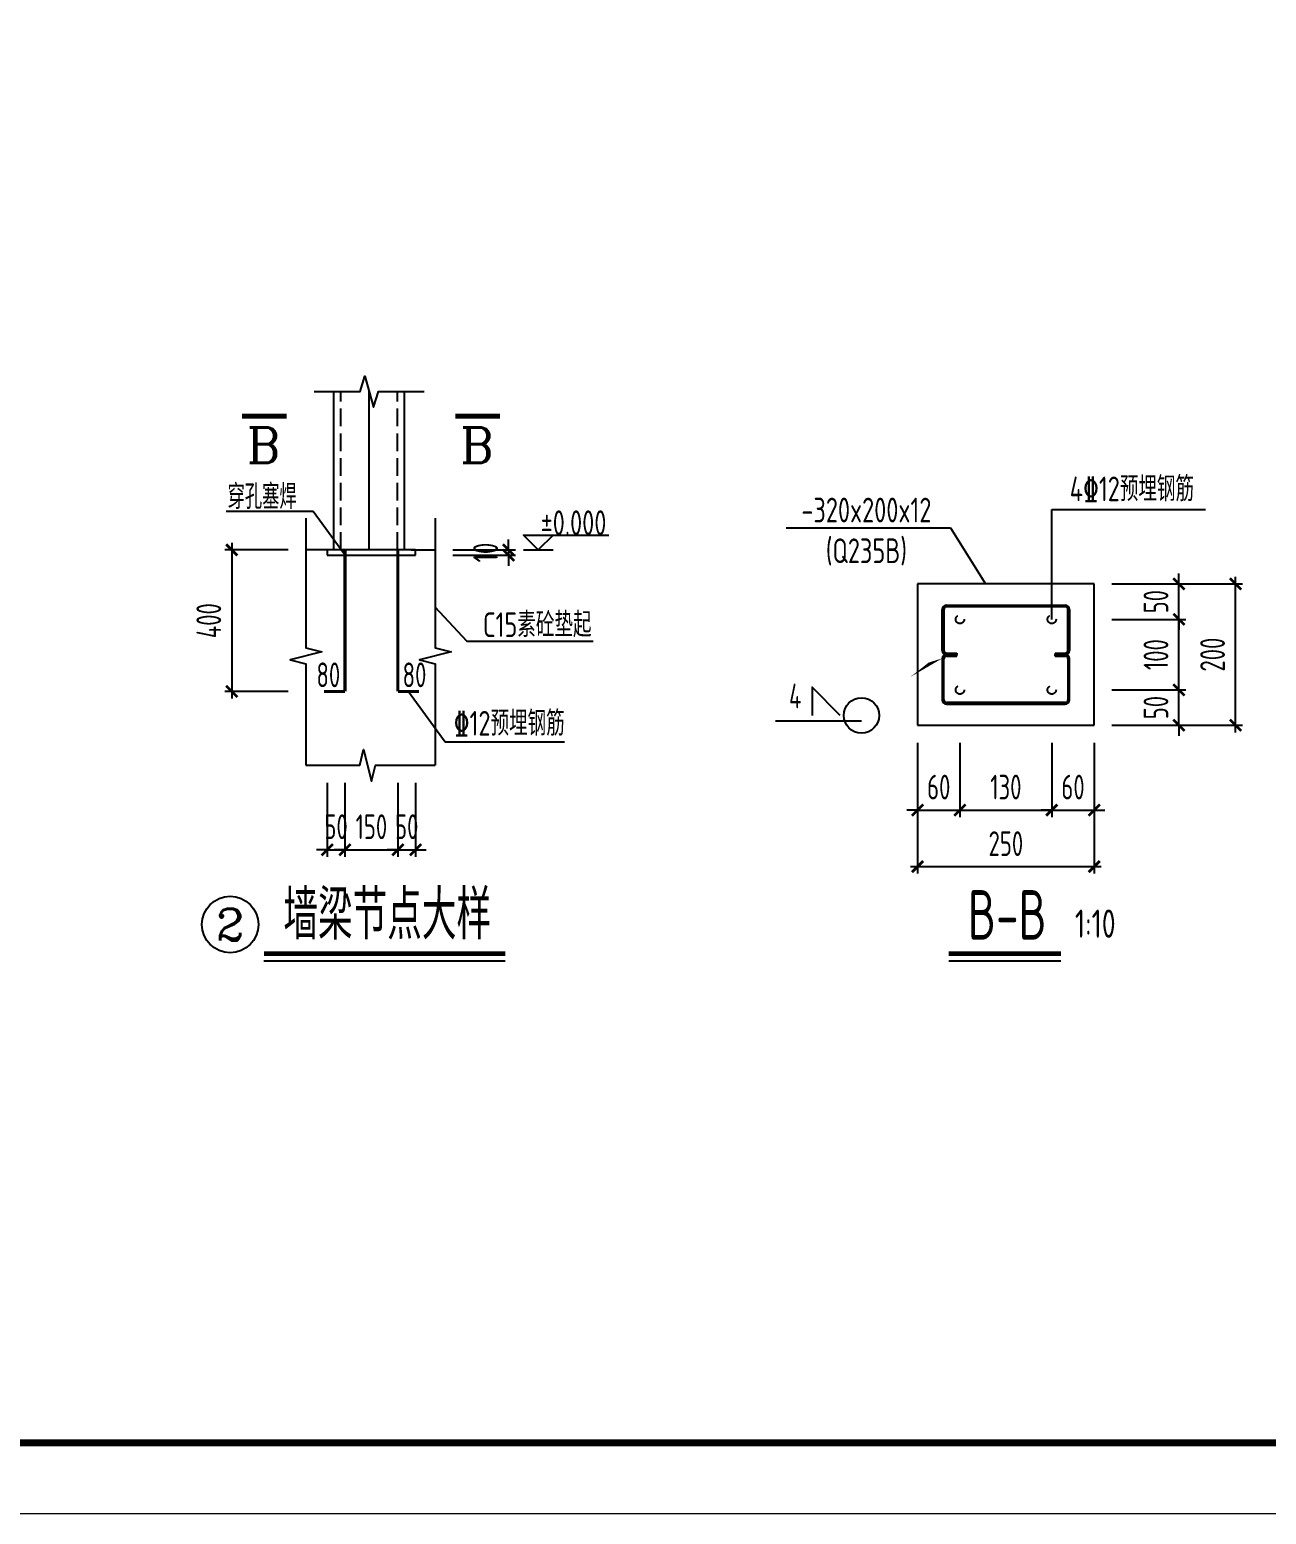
# Model space of a CAD drawing. Extents: x 297659 to 993057, y 192802 to 252212.
# Drawn here: x 959451 to 976952, y 192812 to 213822 of the extents above; entities that cross this region are included whole.
import ezdxf
from ezdxf.enums import TextEntityAlignment as Align

# ---------------------------------------------------------------- set-up
doc = ezdxf.new("R2010")
doc.units = 0
doc.header["$LTSCALE"] = 1000
doc.linetypes.add('DASH', pattern=[0.35, 0.25, -0.1])
doc.linetypes.add('DASHED2', pattern=[0.375, 0.25, -0.125])
doc.layers.get('0').update_dxf_attribs({"linetype": 'CONTINUOUS'})
doc.layers.get('DEFPOINTS').update_dxf_attribs({"linetype": 'CONTINUOUS'})
for name, color, linetype in [('AXIS_TEXT', 3, 'CONTINUOUS'), ('AXISDIM', 253, 'CONTINUOUS'), ('COLU', 7, 'CONTINUOUS'), ('DIM', 3, 'CONTINUOUS'), ('FRAME', 3, 'CONTINUOUS'), ('S', 2, 'CONTINUOUS'), ('STEEL', 7, 'CONTINUOUS'), ('TEXT', 7, 'CONTINUOUS'), ('THIN', 7, 'CONTINUOUS'), ('填充', 8, 'CONTINUOUS'), ('文字', 7, 'CONTINUOUS')]:
    doc.layers.add(name, color=color, linetype=linetype)
doc.styles.add('COMPLEX', font='COMPLEX')
doc.styles.get("Standard").update_dxf_attribs({"font": 'tssdeng.shx', "width": 0.7, "bigfont": 'hztxt.shx'})
doc.styles.add('TSSD_Dimension', font='tssdeng.shx', dxfattribs={"width": 0.7, "bigfont": 'hztxt.shx'})
doc.styles.add('TSSD_Rein', font='tssdeng.shx', dxfattribs={"width": 0.7, "bigfont": 'hztxt.shx'})
doc.dimstyles.new('TSSD_10_100', dxfattribs={"dimtxt": 350, "dimasz": 150, "dimexe": 100, "dimexo": 250, "dimgap": 150, "dimtad": 1, "dimdec": 0, "dimlfac": 0.1, "dimzin": 0, "dimdsep": 46, "dimtxsty": 'TSSD_Dimension', "dimblk": 'ARCHTICK', "dimcen": 0, "dimdle": 100, "dimclrt": 7, "dimadec": 0, "dimazin": 0, "dimtfac": 1, "dimtdec": 0, "dimtix": 1, "dimtmove": 2, "dimatfit": 3, "dimfxl": 100, "dimtolj": 1, "dimtzin": 0, "dimarcsym": 0})
doc.dimstyles.new('TSSD_20_100', dxfattribs={"dimtxt": 350, "dimasz": 150, "dimexe": 100, "dimexo": 250, "dimgap": 150, "dimtad": 1, "dimdec": 0, "dimlfac": 0.2, "dimzin": 0, "dimdsep": 46, "dimtxsty": 'TSSD_Dimension', "dimblk": 'ARCHTICK', "dimcen": 0, "dimdle": 100, "dimclrd": 256, "dimclre": 256, "dimclrt": 55, "dimadec": 0, "dimazin": 0, "dimtfac": 1, "dimtdec": 0, "dimtix": 1, "dimtmove": 2, "dimatfit": 3, "dimldrblk": '_tsdbk', "dimfxl": 100, "dimtolj": 1, "dimtzin": 0, "dimarcsym": 0})

# ---------------------------------------------------------------- blocks, each defined once
blk = doc.blocks.new('A$C2F0C53E4')
at = {"layer": 'FRAME'}
for points in [[(10, 42010, 20, 20, 0), (10, 10, 20, 20, 0), (59410, 10, 20, 20, 0), (59410, 42010, 20, 20, 0)], [(2510, 41010, 100, 100, 0), (2510, 1010, 100, 100, 0), (58410, 1010, 100, 100, 0), (58410, 41010, 100, 100, 0)]]:
    blk.add_lwpolyline(points, format="xyseb", close=True, dxfattribs=at)
blk = doc.blocks.new('_AXISO')
blk.add_circle((0, 0), 0.5)
at = {"layer": 'AXIS_TEXT', "style": 'COMPLEX', "width": 1.041667}
blk.add_attdef('A', text='', height=0.56, dxfattribs=at).set_placement((-0.25, -0.28), (0.25, -0.28), align=Align.FIT)
blk = doc.blocks.new('_ARCHTICK')
at = {"color": 0}
blk.add_lwpolyline([(-0.53, -0.53, 0.25, 0.25, 0), (0.53, 0.53, 0.5, 0.5, 0)], format="xyseb", dxfattribs=at)
blk = doc.blocks.new('*D446')
at = {"layer": 'DEFPOINTS', "color": 0}
for p in [(963662, 203412), (963912, 203412), (963912, 202217)]:
    blk.add_point(p, dxfattribs=at)
at = {"layer": 'DIM', "lineweight": -2}
for p, q in [((963662, 203162), (963662, 202117)), ((963912, 203162), (963912, 202117)), ((963662, 202217), (963512, 202217)), ((963662, 202217), (963912, 202217)), ((963912, 202217), (964062, 202217))]:
    blk.add_line(p, q, dxfattribs=at)
at = {"layer": 'DIM', "lineweight": -2, "xscale": 150, "yscale": 150, "zscale": 150}
blk.add_blockref('_ARCHTICK', (963662, 202217), dxfattribs=at)
at = {"layer": 'DIM', "lineweight": -2, "xscale": 150, "yscale": 150, "zscale": 150, "rotation": 180}
blk.add_blockref('_ARCHTICK', (963912, 202217), dxfattribs=at)
at = {"layer": 'DIM', "color": 55, "insert": (963787, 202542), "char_height": 350, "attachment_point": 5, "style": 'TSSD_Dimension'}
blk.add_mtext('\\A1;50', dxfattribs=at)
blk = doc.blocks.new('_tsdbk')
blk = doc.blocks.new('*D447')
at = {"layer": 'DEFPOINTS', "color": 0}
for p in [(963912, 203412), (964662, 203412), (964662, 202217)]:
    blk.add_point(p, dxfattribs=at)
at = {"layer": 'DIM', "lineweight": -2}
for p, q in [((963912, 203162), (963912, 202117)), ((964662, 203162), (964662, 202117)), ((963912, 202217), (963762, 202217)), ((963912, 202217), (964662, 202217)), ((964662, 202217), (964812, 202217))]:
    blk.add_line(p, q, dxfattribs=at)
at = {"layer": 'DIM', "lineweight": -2, "xscale": 150, "yscale": 150, "zscale": 150}
blk.add_blockref('_ARCHTICK', (963912, 202217), dxfattribs=at)
at = {"layer": 'DIM', "lineweight": -2, "xscale": 150, "yscale": 150, "zscale": 150, "rotation": 180}
blk.add_blockref('_ARCHTICK', (964662, 202217), dxfattribs=at)
at = {"layer": 'DIM', "color": 55, "insert": (964287, 202542), "char_height": 350, "attachment_point": 5, "style": 'TSSD_Dimension'}
blk.add_mtext('\\A1;150', dxfattribs=at)
blk = doc.blocks.new('*D448')
at = {"layer": 'DEFPOINTS', "color": 0}
for p in [(964662, 203412), (964912, 203412), (964912, 202217)]:
    blk.add_point(p, dxfattribs=at)
at = {"layer": 'DIM', "lineweight": -2}
for p, q in [((964662, 203162), (964662, 202117)), ((964912, 203162), (964912, 202117)), ((964662, 202217), (964512, 202217)), ((964662, 202217), (964912, 202217)), ((964912, 202217), (965062, 202217))]:
    blk.add_line(p, q, dxfattribs=at)
at = {"layer": 'DIM', "lineweight": -2, "xscale": 150, "yscale": 150, "zscale": 150}
blk.add_blockref('_ARCHTICK', (964662, 202217), dxfattribs=at)
at = {"layer": 'DIM', "lineweight": -2, "xscale": 150, "yscale": 150, "zscale": 150, "rotation": 180}
blk.add_blockref('_ARCHTICK', (964912, 202217), dxfattribs=at)
at = {"layer": 'DIM', "color": 55, "insert": (964787, 202542), "char_height": 350, "attachment_point": 5, "style": 'TSSD_Dimension'}
blk.add_mtext('\\A1;50', dxfattribs=at)
blk = doc.blocks.new('*D436')
at = {"layer": 'DEFPOINTS', "color": 0}
for p in [(963361, 206459), (962311, 204457), (963361, 204457)]:
    blk.add_point(p, dxfattribs=at)
at = {"layer": 'DIM', "lineweight": -2}
for p, q in [((962311, 206559), (962311, 204357)), ((963111, 206459), (962211, 206459)), ((963111, 204457), (962211, 204457))]:
    blk.add_line(p, q, dxfattribs=at)
at = {"layer": 'DIM', "lineweight": -2, "xscale": 150, "yscale": 150, "zscale": 150}
for p, rotation in [((962311, 206459), 90), ((962311, 204457), 270)]:
    blk.add_blockref('_ARCHTICK', p, dxfattribs=dict(at, rotation=rotation))
at = {"layer": 'DIM', "color": 55, "insert": (961986, 205458), "char_height": 350, "attachment_point": 5, "rotation": 90, "style": 'TSSD_Dimension'}
blk.add_mtext('\\A1;400', dxfattribs=at)
blk = doc.blocks.new('*D437')
at = {"layer": 'DEFPOINTS', "color": 0}
for p in [(965191, 206459), (965191, 206384), (966228, 206384)]:
    blk.add_point(p, dxfattribs=at)
at = {"layer": 'DIM', "color": 0, "lineweight": -2}
for p, q in [((966228, 206459), (966228, 206609)), ((965441, 206459), (966328, 206459)), ((965441, 206384), (966328, 206384)), ((966228, 206459), (966228, 206384)), ((966228, 206384), (966228, 206234))]:
    blk.add_line(p, q, dxfattribs=at)
at = {"layer": 'DIM', "color": 0, "lineweight": -2, "xscale": 150, "yscale": 150, "zscale": 150}
for p, rotation in [((966228, 206459), 270), ((966228, 206384), 90)]:
    blk.add_blockref('_ARCHTICK', p, dxfattribs=dict(at, rotation=rotation))
at = {"layer": 'DIM', "color": 7, "insert": (965903, 206422), "char_height": 350, "attachment_point": 5, "rotation": 90, "style": 'TSSD_Dimension'}
blk.add_mtext('\\A1;10', dxfattribs=at)
blk = doc.blocks.new('*D438')
at = {"layer": 'DEFPOINTS', "color": 0}
for p in [(972016, 203978), (972616, 203978), (972616, 202778)]:
    blk.add_point(p, dxfattribs=at)
at = {"layer": 'DIM', "color": 0, "lineweight": -2}
for p, q in [((972016, 203728), (972016, 202678)), ((972616, 203728), (972616, 202678)), ((972016, 202778), (971866, 202778)), ((972016, 202778), (972616, 202778)), ((972616, 202778), (972766, 202778))]:
    blk.add_line(p, q, dxfattribs=at)
at = {"layer": 'DIM', "color": 0, "lineweight": -2, "xscale": 150, "yscale": 150, "zscale": 150}
blk.add_blockref('_ARCHTICK', (972016, 202778), dxfattribs=at)
at = {"layer": 'DIM', "color": 0, "lineweight": -2, "xscale": 150, "yscale": 150, "zscale": 150, "rotation": 180}
blk.add_blockref('_ARCHTICK', (972616, 202778), dxfattribs=at)
at = {"layer": 'DIM', "color": 7, "insert": (972316, 203103), "char_height": 350, "attachment_point": 5, "style": 'TSSD_Dimension'}
blk.add_mtext('\\A1;60', dxfattribs=at)
blk = doc.blocks.new('*D439')
at = {"layer": 'DEFPOINTS', "color": 0}
for p in [(972616, 203978), (973916, 203978), (973916, 202778)]:
    blk.add_point(p, dxfattribs=at)
at = {"layer": 'DIM', "color": 0, "lineweight": -2}
for p, q in [((972616, 203728), (972616, 202678)), ((973916, 203728), (973916, 202678)), ((972516, 202778), (974016, 202778))]:
    blk.add_line(p, q, dxfattribs=at)
at = {"layer": 'DIM', "color": 0, "lineweight": -2, "xscale": 150, "yscale": 150, "zscale": 150, "rotation": 180}
blk.add_blockref('_ARCHTICK', (972616, 202778), dxfattribs=at)
at = {"layer": 'DIM', "color": 0, "lineweight": -2, "xscale": 150, "yscale": 150, "zscale": 150}
blk.add_blockref('_ARCHTICK', (973916, 202778), dxfattribs=at)
at = {"layer": 'DIM', "color": 7, "insert": (973266, 203103), "char_height": 350, "attachment_point": 5, "style": 'TSSD_Dimension'}
blk.add_mtext('\\A1;130', dxfattribs=at)
blk = doc.blocks.new('*D440')
at = {"layer": 'DEFPOINTS', "color": 0}
for p in [(973916, 203978), (974516, 203978), (974516, 202778)]:
    blk.add_point(p, dxfattribs=at)
at = {"layer": 'DIM', "color": 0, "lineweight": -2}
for p, q in [((973916, 203728), (973916, 202678)), ((974516, 203728), (974516, 202678)), ((973916, 202778), (973766, 202778)), ((973916, 202778), (974516, 202778)), ((974516, 202778), (974666, 202778))]:
    blk.add_line(p, q, dxfattribs=at)
at = {"layer": 'DIM', "color": 0, "lineweight": -2, "xscale": 150, "yscale": 150, "zscale": 150}
blk.add_blockref('_ARCHTICK', (973916, 202778), dxfattribs=at)
at = {"layer": 'DIM', "color": 0, "lineweight": -2, "xscale": 150, "yscale": 150, "zscale": 150, "rotation": 180}
blk.add_blockref('_ARCHTICK', (974516, 202778), dxfattribs=at)
at = {"layer": 'DIM', "color": 7, "insert": (974216, 203103), "char_height": 350, "attachment_point": 5, "style": 'TSSD_Dimension'}
blk.add_mtext('\\A1;60', dxfattribs=at)
blk = doc.blocks.new('*D441')
at = {"layer": 'DEFPOINTS', "color": 0}
for p in [(974516, 204479), (975715, 204479), (974516, 203978)]:
    blk.add_point(p, dxfattribs=at)
at = {"layer": 'DIM', "color": 0, "lineweight": -2}
for p, q in [((974766, 204479), (975815, 204479)), ((975715, 204479), (975715, 204629)), ((975715, 203978), (975715, 204479)), ((974766, 203978), (975815, 203978)), ((975715, 203978), (975715, 203828))]:
    blk.add_line(p, q, dxfattribs=at)
at = {"layer": 'DIM', "color": 0, "lineweight": -2, "xscale": 150, "yscale": 150, "zscale": 150}
for p, rotation in [((975715, 204479), 270), ((975715, 203978), 90)]:
    blk.add_blockref('_ARCHTICK', p, dxfattribs=dict(at, rotation=rotation))
at = {"layer": 'DIM', "color": 7, "insert": (975390, 204228), "char_height": 350, "attachment_point": 5, "rotation": 90, "style": 'TSSD_Dimension'}
blk.add_mtext('\\A1;50', dxfattribs=at)
blk = doc.blocks.new('*D442')
at = {"layer": 'DEFPOINTS', "color": 0}
for p in [(974516, 205477), (975715, 205477), (974516, 204479)]:
    blk.add_point(p, dxfattribs=at)
at = {"layer": 'DIM', "color": 0, "lineweight": -2}
for p, q in [((975715, 204379), (975715, 205577)), ((974766, 205477), (975815, 205477)), ((974766, 204479), (975815, 204479))]:
    blk.add_line(p, q, dxfattribs=at)
at = {"layer": 'DIM', "color": 0, "lineweight": -2, "xscale": 150, "yscale": 150, "zscale": 150}
for p, rotation in [((975715, 205477), 90), ((975715, 204479), 270)]:
    blk.add_blockref('_ARCHTICK', p, dxfattribs=dict(at, rotation=rotation))
at = {"layer": 'DIM', "color": 7, "insert": (975390, 204978), "char_height": 350, "attachment_point": 5, "rotation": 90, "style": 'TSSD_Dimension'}
blk.add_mtext('\\A1;100', dxfattribs=at)
blk = doc.blocks.new('*D443')
at = {"layer": 'DEFPOINTS', "color": 0}
for p in [(974516, 205978), (975715, 205978), (974516, 205477)]:
    blk.add_point(p, dxfattribs=at)
at = {"layer": 'DIM', "color": 0, "lineweight": -2}
for p, q in [((975715, 205978), (975715, 206128)), ((974766, 205978), (975815, 205978)), ((975715, 205477), (975715, 205978)), ((974766, 205477), (975815, 205477)), ((975715, 205477), (975715, 205327))]:
    blk.add_line(p, q, dxfattribs=at)
at = {"layer": 'DIM', "color": 0, "lineweight": -2, "xscale": 150, "yscale": 150, "zscale": 150}
for p, rotation in [((975715, 205978), 270), ((975715, 205477), 90)]:
    blk.add_blockref('_ARCHTICK', p, dxfattribs=dict(at, rotation=rotation))
at = {"layer": 'DIM', "color": 7, "insert": (975390, 205727), "char_height": 350, "attachment_point": 5, "rotation": 90, "style": 'TSSD_Dimension'}
blk.add_mtext('\\A1;50', dxfattribs=at)
blk = doc.blocks.new('*D444')
at = {"layer": 'DEFPOINTS', "color": 0}
for p in [(972016, 203978), (974516, 203978), (974516, 201978)]:
    blk.add_point(p, dxfattribs=at)
at = {"layer": 'DIM', "color": 0, "lineweight": -2}
for p, q in [((972016, 203728), (972016, 201878)), ((974516, 203728), (974516, 201878)), ((971916, 201978), (974616, 201978))]:
    blk.add_line(p, q, dxfattribs=at)
at = {"layer": 'DIM', "color": 0, "lineweight": -2, "xscale": 150, "yscale": 150, "zscale": 150, "rotation": 180}
blk.add_blockref('_ARCHTICK', (972016, 201978), dxfattribs=at)
at = {"layer": 'DIM', "color": 0, "lineweight": -2, "xscale": 150, "yscale": 150, "zscale": 150}
blk.add_blockref('_ARCHTICK', (974516, 201978), dxfattribs=at)
at = {"layer": 'DIM', "color": 7, "insert": (973266, 202303), "char_height": 350, "attachment_point": 5, "style": 'TSSD_Dimension'}
blk.add_mtext('\\A1;250', dxfattribs=at)
blk = doc.blocks.new('*D445')
at = {"layer": 'DEFPOINTS', "color": 0}
for p in [(974516, 205978), (976516, 205978), (974516, 203978)]:
    blk.add_point(p, dxfattribs=at)
at = {"layer": 'DIM', "color": 0, "lineweight": -2}
for p, q in [((974766, 205978), (976616, 205978)), ((976516, 203878), (976516, 206078)), ((974766, 203978), (976616, 203978))]:
    blk.add_line(p, q, dxfattribs=at)
at = {"layer": 'DIM', "color": 0, "lineweight": -2, "xscale": 150, "yscale": 150, "zscale": 150}
for p, rotation in [((976516, 205978), 90), ((976516, 203978), 270)]:
    blk.add_blockref('_ARCHTICK', p, dxfattribs=dict(at, rotation=rotation))
at = {"layer": 'DIM', "color": 7, "insert": (976191, 204978), "char_height": 350, "attachment_point": 5, "rotation": 90, "style": 'TSSD_Dimension'}
blk.add_mtext('\\A1;200', dxfattribs=at)

msp = doc.modelspace()

# ---------------------------------------------------------------- linework, layer by layer
at = {"linetype": 'DASH'}
for p, q in [((963855.913, 206459.151), (963855.913, 208700.778)), ((964655.913, 206459.151), (964655.913, 208700.778))]:
    msp.add_line(p, q, dxfattribs=at)
at = {"layer": 'AXISDIM'}
for p, q in [((963462.399, 207001.86), (962229.927, 207001.86)), ((963896.521, 206409.212), (963462.399, 207001.86))]:
    msp.add_line(p, q, dxfattribs=at)
at = {"layer": 'COLU'}
for p, q in [((963724.663, 206459.151), (963360.936, 206459.151)), ((963724.663, 206459.151), (963662.163, 206459.151)), ((963662.163, 206459.151), (963662.163, 206384.151)), ((963662.163, 206384.151), (964849.663, 206384.151)), ((964912.163, 206459.151), (963724.663, 206459.151)), ((963912.163, 206459.151), (963912.163, 206384.151)), ((964662.163, 206384.151), (964662.163, 206459.151)), ((964849.663, 206459.151), (965191.002, 206459.151)), ((964849.663, 206384.151), (964912.163, 206384.151)), ((964912.163, 206384.151), (964912.163, 206459.151))]:
    msp.add_line(p, q, dxfattribs=at)
at = {"layer": 'COLU', "color": 1, "const_width": 45}
for points in [[(963912.163, 206459.151), (963912.163, 204456.797)], [(964662.163, 206459.151), (964662.163, 204456.797)], [(963912.163, 204456.797), (963615.962, 204456.797)], [(964662.163, 204456.797), (964958.363, 204456.797)]]:
    msp.add_lwpolyline(points, dxfattribs=at)
at = {"layer": 'S'}
for p, q in [((963755.913, 206459.151), (963755.913, 208700.778)), ((964255.913, 206659.151), (964255.913, 208700.778)), ((964255.913, 206459.151), (964255.913, 208700.778)), ((964255.913, 206659.151), (964255.913, 208700.778)), ((964255.913, 206459.151), (964255.913, 208700.778)), ((964755.913, 206459.151), (964755.913, 208700.778)), ((972015.697, 205977.706, -600), (972015.697, 203977.706, -600)), ((974515.697, 205977.706, -600), (972015.697, 205977.706, -600)), ((974515.697, 203977.706, -600), (974515.697, 205977.706, -600)), ((972015.697, 203977.706, -600), (974515.697, 203977.706, -600))]:
    msp.add_line(p, q, dxfattribs=at)
at = {"layer": 'S', "linetype": 'DASHED2'}
for centre in [(972615.809, 205476.706, -600), (973915.697, 205476.706, -600), (972615.697, 204478.706, -600), (973915.697, 204478.706, -600)]:
    msp.add_circle(centre, 60, dxfattribs=at)
at = {"layer": 'STEEL'}
for p, q in [((972365.697, 205037.706, -600), (972365.697, 205617.706, -600)), ((972387.697, 205617.706, -600), (972387.697, 205037.706, -600)), ((972425.697, 205677.706, -600), (972556.826, 205677.706, -600)), ((972425.697, 205677.706, -600), (974105.697, 205677.706, -600)), ((972556.826, 205655.706, -600), (972425.697, 205655.706, -600)), ((974105.697, 205655.706, -600), (972425.697, 205655.706, -600)), ((973974.68, 205677.706, -600), (974105.697, 205677.706, -600)), ((974105.697, 205655.706, -600), (973974.68, 205655.706, -600)), ((974143.697, 205037.706, -600), (974143.697, 205617.706, -600)), ((974165.697, 205617.706, -600), (974165.697, 205037.706, -600)), ((972365.697, 204917.706, -600), (972365.697, 204337.706, -600)), ((972387.697, 204337.706, -600), (972387.697, 204917.706, -600)), ((972425.697, 204999.706, -600), (972571.697, 204999.706, -600)), ((972571.697, 204977.706, -600), (972425.697, 204977.706, -600)), ((972571.697, 204977.706, -600), (972425.697, 204977.706, -600)), ((972425.697, 204955.706, -600), (972571.697, 204955.706, -600)), ((973965.697, 204999.706, -600), (974105.697, 204999.706, -600)), ((973965.697, 204999.706, -600), (973965.697, 204977.706, -600)), ((974105.697, 204977.706, -600), (973965.697, 204977.706, -600)), ((974105.697, 204977.706, -600), (973965.697, 204977.706, -600)), ((973965.697, 204955.706, -600), (973965.697, 204977.706, -600)), ((973965.697, 204955.706, -600), (974105.697, 204955.706, -600)), ((974143.697, 204917.706, -600), (974143.697, 204337.706, -600)), ((974165.697, 204337.706, -600), (974165.697, 204917.706, -600)), ((972556.826, 204299.706, -600), (972425.697, 204299.706, -600)), ((974105.697, 204299.706, -600), (972425.697, 204299.706, -600)), ((972425.697, 204277.706, -600), (972556.826, 204277.706, -600)), ((972425.697, 204277.706, -600), (974105.697, 204277.706, -600)), ((974105.697, 204299.706, -600), (973974.68, 204299.706, -600)), ((973974.68, 204277.706, -600), (974105.697, 204277.706, -600))]:
    msp.add_line(p, q, dxfattribs=at)
at = {"layer": 'STEEL', "elevation": -600}
for points in [[(972571.697, 204999.706), (972571.697, 204977.706)], [(972571.697, 204955.706), (972571.697, 204977.706)]]:
    msp.add_lwpolyline(points, dxfattribs=at)
at = {"layer": 'STEEL'}
for centre, radius, start, end in [((972425.697, 205617.706, -600), 60, 90, 180), ((972425.697, 205617.706, -600), 38, 90, 180), ((974105.697, 205617.706, -600), 60, 0, 90), ((974105.697, 205617.706, -600), 38, 0, 90), ((972425.697, 205037.706, -600), 60, 180, 270), ((972425.697, 204917.706, -600), 60, 90, 180), ((972425.697, 205037.706, -600), 38, 180, 270), ((972425.697, 204917.706, -600), 38, 90, 180), ((974105.697, 205037.706, -600), 60, 270, 0), ((974105.697, 205037.706, -600), 38, 270, 0), ((974105.697, 204917.706, -600), 60, 0, 90), ((974105.697, 204917.706, -600), 38, 0, 90), ((972425.697, 204337.706, -600), 60, 180, 270), ((972425.697, 204337.706, -600), 38, 180, 270), ((974105.697, 204337.706, -600), 60, 270, 0), ((974105.697, 204337.706, -600), 38, 270, 0)]:
    msp.add_arc(centre, radius, start, end, dxfattribs=at)
at = {"layer": 'TEXT'}
for p, q in [((973915.697, 207033.24, -600), (976091.233, 207033.24, -600)), ((973915.697, 205476.706, -600), (973915.697, 207033.24, -600)), ((970156.975, 206772.186, -600), (972482.095, 206772.186, -600)), ((972482.095, 206772.186, -600), (972976.439, 205977.706, -600)), ((966438.843, 206459.151), (966858.843, 206459.151)), ((965183.473, 205652.072), (965638.307, 205168.675)), ((964810.263, 204456.797), (965329.11, 203744.565)), ((971222.614, 204037.01, -600), (970007.847, 204037.01, -600)), ((965329.11, 203744.565), (967017.658, 203744.565))]:
    msp.add_line(p, q, dxfattribs=at)
at = {"layer": 'TEXT', "ltscale": 99}
msp.add_line((965638.307, 205168.675), (967427.755, 205168.675), dxfattribs=at)
at = {"layer": 'TEXT', "const_width": 70}
for points in [[(962456.093, 208353.912), (963085.649, 208353.912)], [(965475.217, 208353.912), (966104.773, 208353.912)]]:
    msp.add_lwpolyline(points, dxfattribs=at)
at = {"layer": 'TEXT'}
for points in [[(963360.936, 206909.151), (963360.936, 205071.651), (963585.972, 205015.544), (963135.901, 204902.759), (963360.936, 204846.651), (963360.936, 203412.273)], [(965191.002, 206909.151), (965191.002, 205071.651), (965416.038, 205015.544), (964965.967, 204902.759), (965191.002, 204846.651), (965191.002, 203412.273)], [(966858.843, 206669.151), (966648.843, 206459.151), (966438.843, 206669.151), (967646.43, 206669.151)], [(963360.936, 203412.273), (964121.318, 203412.273), (964177.426, 203637.308), (964290.21, 203187.237), (964346.318, 203412.273), (965191.002, 203412.273)]]:
    msp.add_lwpolyline(points, dxfattribs=at)
at = {"layer": 'TEXT', "elevation": -600}
msp.add_lwpolyline([(972365.697, 204924.733, 0, 66.667, 0), (972102.36, 204809.317, 0, 0, 0), (971222.614, 204117.01, 0, 0, 0), (970007.847, 204117.01, 0, 0, 0)], format="xyseb", dxfattribs=at)
msp.add_lwpolyline([(970922.614, 204117.01), (970522.614, 204517.01), (970522.614, 204117.01)], dxfattribs=at)
at = {"layer": 'TEXT'}
msp.add_circle((971222.614, 204117.01, -600), 250, dxfattribs=at)
at = {"layer": 'THIN'}
for p, q in [((962766.929, 200645.667), (966181.082, 200645.667)), ((972458.466, 200645.667), (974043.963, 200645.667))]:
    msp.add_line(p, q, dxfattribs=at)
msp.add_lwpolyline([(963475.913, 208700.778), (964125.913, 208700.778), (964195.913, 208920.778), (964315.913, 208480.778), (964385.913, 208700.778), (965035.913, 208700.778)], dxfattribs=at)
at = {"layer": 'THIN', "const_width": 70}
for points in [[(966181.082, 200745.667), (962766.929, 200745.667)], [(974043.963, 200745.667), (972458.466, 200745.667)]]:
    msp.add_lwpolyline(points, dxfattribs=at)

# ---------------------------------------------------------------- block references
at = {"layer": '填充'}
msp.add_blockref('A$C2F0C53E4', (933636.971, 192811.708), dxfattribs=at)
at = {"layer": '文字'}
ref = msp.add_blockref('_AXISO', (962288.532, 201157.798), dxfattribs=dict(at, xscale=800, yscale=800, zscale=800, rotation=180))
ref.add_attrib('A', '2', dxfattribs={"layer": 'AXIS_TEXT', "height": 448, "style": 'COMPLEX', "width": 1.339286}).set_placement((962088.532, 200933.798), (962488.532, 200933.798), align=Align.FIT)

# ---------------------------------------------------------------- texts
at = {"layer": 'TEXT', "style": 'COMPLEX'}
for p in [(962761.514, 207943.584), (965780.638, 207943.584)]:
    msp.add_text('B', height=500, dxfattribs=at).set_placement(p, align=Align.MIDDLE)
at = {"layer": 'TEXT', "ltscale": 99, "style": 'TSSD_Rein', "width": 0.7}
for s, p in [('穿孔塞焊', (962740.564, 207038.479)), ('80', (963677.467, 204516.544)), ('80', (964896.858, 204516.544))]:
    msp.add_text(s, height=350, dxfattribs=at).set_placement(p, align=Align.CENTER)
at = {"layer": 'TEXT', "style": 'TSSD_Rein', "width": 0.75}
for s, p in [('4%%13212预埋钢筋', (975049.121, 207148.425, -600)), ('-320x200x12', (971291.977, 206848.636, -600)), ('(Q235B)', (971291.977, 206272.682, -600)), ('C15素砼垫起', (966633.762, 205226.013)), ('%%13212预埋钢筋', (966236.977, 203830.954))]:
    msp.add_text(s, height=350, dxfattribs=at).set_placement(p, align=Align.CENTER)
msp.add_text('%%p0.000', height=350, dxfattribs=at).set_placement((967147.687, 206844.151), align=Align.MIDDLE)
at = {"layer": 'TEXT', "ltscale": 99, "style": 'TSSD_Rein', "width": 0.7}
msp.add_text('4', height=350, dxfattribs=at).set_placement((970372.614, 204217.01, -600), align=Align.RIGHT)
at = {"layer": 'TEXT', "style": 'TSSD_Dimension', "width": 0.7}
for s, p in [('墙梁节点大样', (965981.082, 200945.667)), ('B-B', (973843.963, 200945.667))]:
    msp.add_text(s, height=700, dxfattribs=at).set_placement(p, align=Align.RIGHT)
at = {"layer": 'TEXT', "width": 0.75}
msp.add_text('1:10', height=400, dxfattribs=at).set_placement((974243.544, 200970.667))

# ---------------------------------------------------------------- dimensions: what is measured, and where the dimension line sits
at = {"layer": 'DIM'}
for base, p1, p2, dimstyle, picture, middle in [((962310.789, 204456.797), (963360.936, 206459.151), (963360.936, 204456.797), 'TSSD_20_100', '*D436', (961985.789, 205457.974)), ((975715.253, 205977.706, -600), (974515.697, 205476.706, -600), (974515.697, 205977.706, -600), 'TSSD_10_100', '*D443', (975390.253, 205727.206, -600)), ((976515.576, 205977.706, -600), (974515.697, 203977.706, -600), (974515.697, 205977.706, -600), 'TSSD_10_100', '*D445', (976190.576, 204977.706, -600)), ((975715.253, 205476.706, -600), (974515.697, 204478.706, -600), (974515.697, 205476.706, -600), 'TSSD_10_100', '*D442', (975390.253, 204977.706, -600)), ((975715.253, 204478.706, -600), (974515.697, 203977.706, -600), (974515.697, 204478.706, -600), 'TSSD_10_100', '*D441', (975390.253, 204228.206, -600))]:
    dim = msp.add_linear_dim(base=base, p1=p1, p2=p2, angle=90, dimstyle=dimstyle, dxfattribs=at)
    dim.commit()
    dim.dimension.update_dxf_attribs({"geometry": picture, "text_midpoint": middle})
dim = msp.add_linear_dim(base=(966227.823, 206384.151), p1=(965191.002, 206459.151), p2=(965191.002, 206384.151), angle=90, text='10', dimstyle='TSSD_10_100', dxfattribs=at)
dim.commit()
dim.dimension.update_dxf_attribs({"geometry": '*D437', "text_midpoint": (965902.823, 206421.651)})
for base, p1, p2, dimstyle, picture, middle in [((972615.697, 202777.904, -600), (972015.697, 203977.706, -600), (972615.697, 203977.706, -600), 'TSSD_10_100', '*D438', (972315.697, 203102.904, -600)), ((974515.697, 201978.263, -600), (972015.697, 203977.706, -600), (974515.697, 203977.706, -600), 'TSSD_10_100', '*D444', (973265.697, 202303.263, -600)), ((973915.697, 202777.904, -600), (972615.697, 203977.706, -600), (973915.697, 203977.706, -600), 'TSSD_10_100', '*D439', (973265.697, 203102.904, -600)), ((974515.697, 202777.904, -600), (973915.697, 203977.706, -600), (974515.697, 203977.706, -600), 'TSSD_10_100', '*D440', (974215.697, 203102.904, -600)), ((963912.163, 202217.474), (963662.163, 203412.273), (963912.163, 203412.273), 'TSSD_20_100', '*D446', (963787.163, 202542.474)), ((964662.163, 202217.474), (963912.163, 203412.273), (964662.163, 203412.273), 'TSSD_20_100', '*D447', (964287.163, 202542.474)), ((964912.163, 202217.474), (964662.163, 203412.273), (964912.163, 203412.273), 'TSSD_20_100', '*D448', (964787.163, 202542.474))]:
    dim = msp.add_linear_dim(base=base, p1=p1, p2=p2, dimstyle=dimstyle, dxfattribs=at)
    dim.commit()
    dim.dimension.update_dxf_attribs({"geometry": picture, "text_midpoint": middle})

doc.saveas('drawing.dxf')
